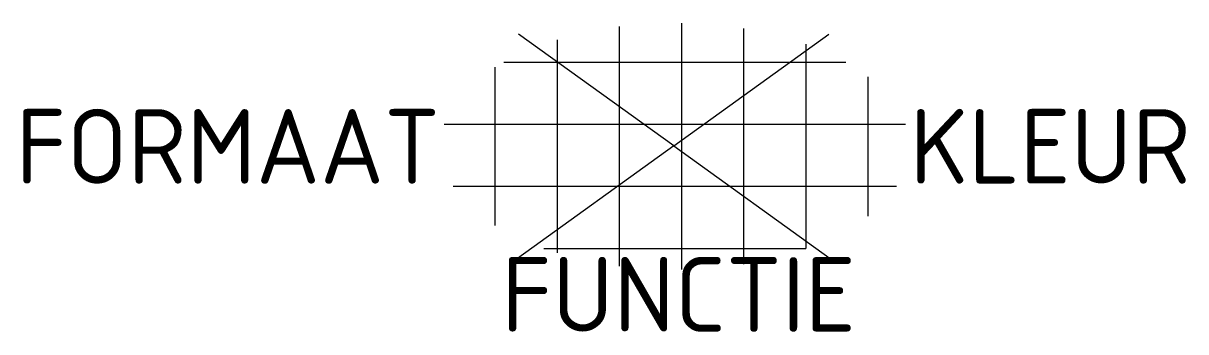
# Model space of a CAD drawing. Extents: x -15.7 to 12.3, y -4.5 to 3.
import ezdxf
from ezdxf.enums import TextEntityAlignment as Align

# ---------------------------------------------------------------- set-up
doc = ezdxf.new("R2010")
doc.units = 0
doc.styles.add('NLCS-ISO', font='NLCS-ISO.ttf')

msp = doc.modelspace()

# ---------------------------------------------------------------- linework, layer by layer
at = {"ltscale": 0.1}
for p, q in [((-1.335, -2.889), (-1.335, 2.889)), ((0.165, -2.972), (0.165, 2.972)), ((1.665, -2.841), (1.665, 2.841)), ((-0.027, 0.01), (-3.772, 2.706)), ((-2.835, -2.573), (-2.835, 2.573)), ((-0.027, 0.01), (3.719, 2.706)), ((3.165, -2.464), (3.165, 2.464)), ((-4.124, 2.036), (4.124, 2.036)), ((-4.335, -1.911), (-4.335, 1.911)), ((4.665, -1.682), (4.665, 1.682)), ((-5.566, 0.536), (5.566, 0.536)), ((-0.027, 0.01), (-3.798, -2.705)), ((-0.027, 0.01), (3.744, -2.705)), ((-5.352, -0.964), (5.352, -0.964)), ((-3.164, -2.464), (3.164, -2.464))]:
    msp.add_line(p, q, dxfattribs=at)

# ---------------------------------------------------------------- texts
at = {"style": 'NLCS-ISO'}
msp.add_attdef('FORMAAT', text='30x30', height=1.8, dxfattribs=at).set_placement((-5.666, 0), align=Align.MIDDLE_RIGHT)
msp.add_attdef('KLEUR', text='G', height=1.8, dxfattribs=at).set_placement((5.666, 0), align=Align.MIDDLE_LEFT)
at = {"style": 'NLCS-ISO', "flags": 1}
msp.add_attdef('FUNCTIE', text='', height=1.8, dxfattribs=at).set_placement((0.089, -3.575), align=Align.MIDDLE_CENTER)

doc.saveas('drawing.dxf')
